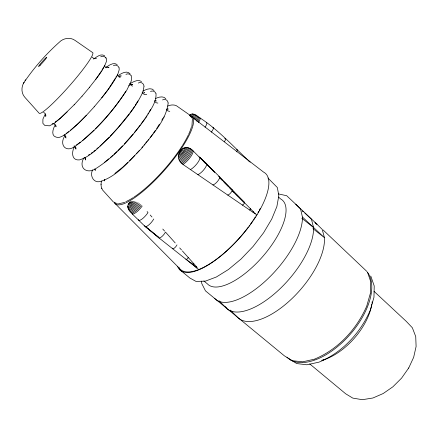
<?xml version="1.0" encoding="UTF-8"?>
<svg xmlns="http://www.w3.org/2000/svg" width="438" height="438" viewBox="0 0 438 438"><rect width="100%" height="100%" fill="white"/><g stroke="black" fill="none" stroke-linecap="round" stroke-linejoin="round"><path stroke-width="0.66" d="M201.524 281.169L201.776 283.583L205.471 290.865L284.465 355.897L291.867 360.474M56.004 125.722L55.987 126.806L55.33 124.994L53.222 123.489M372.152 301.782L372.103 303.342M370.428 292.973L370.712 281.853M45.859 115.068L45.755 116.388L45.13 113.579L43.619 112.292M144.047 86.16L142.936 91.717M168.176 103.018C165.986 120.921 152.167 134.707 141.611 148.405C129.298 160.779 117.379 176.262 100.056 181.589C93.305 183.204 89.555 175.277 92.664 169.884M236.093 194.187L255.847 214.248L182.996 164.464C172.331 157.965 182.843 140.68 192.66 150.431L201.365 159.202M129.976 202.088L128.476 203.834L127.672 206.112L127.951 206.807L130.639 205.247L133.65 201.464M101.643 181.108C100.532 183.965 100.975 187.513 102.618 190.054L113.25 201.825M370.433 309.841L373.964 297.238L374.216 285.943L370.772 276.017M370.406 293.246L366.715 306.184C356.554 329.332 338.158 349.387 314.572 359.111M117.904 73.863L119.191 69.817L119.098 67.906M191.964 125.892L192.381 118.84M83.757 158.052C78.106 168.241 87.277 174.592 96.004 168.477C116.327 155.599 132.123 136.716 146.1 117.406C150.272 110.102 156.465 102.602 156.037 93.721M65.59 137.373L65.892 136.53M75.352 148.175L75.654 147.343M74.679 146.391C71.542 151.302 71.159 160.642 79.349 159.925C91.515 156.295 100.05 145.816 109.128 137.576C121.83 123.861 134.669 109.626 142.613 92.522M128.783 85.843L129.101 85.032M65.191 135.375C58.681 144.332 65.705 153.535 75.347 146.144C96.015 131.192 112.84 111.274 126.839 90.08C128.537 85.821 133.141 80.674 131.165 75.747M162.531 119.141L162.816 118.484M163.817 117.433L164.102 116.771M23.422 83.357C21.15 87.824 21.385 93.639 24.928 97.389L39.075 113.157A40.466 4.544 -48.6 0 0 69.812 85.426A40.466 4.544 -48.6 0 0 92.456 52.461L75.084 40.422C70.857 37.329 64.966 37.882 60.844 40.871C46.658 53.299 33.901 67.671 23.422 83.357L24.09 82.262M116.316 76.551L116.524 76.086L115.878 77.247M55.336 124.759C53.288 127.967 50.512 135.501 55.933 137.067C59.201 138.397 62.065 136.24 64.835 134.778C75.894 126.883 85.142 116.815 94.23 106.795M103.636 67.359L103.795 67.025L101.857 70.31M309.699 363.89L345.691 393.795L352.825 398.115L362.379 399.691L372.919 398L383.184 393.532L392.864 386.82L401.58 378.125L408.731 367.947M408.649 368.128L413.664 357.304L416.1 346.496L415.733 336.592L412.355 327.761L406.212 321.311L374.03 291.341M45.311 113.973L42.924 119.065L42.869 123.33L44.829 125.471L49.587 125.826L54.192 123.27L59.656 118.939L74.493 104.468M370.373 310.038C360.436 332.896 342.259 352.683 318.952 362.16L306.885 364.783L296.729 363.567L289.315 359.05M197.971 268.341C197.587 269.107 195.085 267.251 196.596 266.802M117.598 74.69C111.449 86.494 102.788 96.738 94.175 106.79M115.232 78.413L108.241 89.336L101.704 97.849M101.211 71.405L95.621 79.53M159.448 124.146L156.656 128.613M161.803 120.182L162.476 119.048M25.032 80.74L25.628 79.765M145.673 117.559L146.741 115.829M147.803 114.099L148.515 112.949M149.221 111.794L150.639 109.489M133.437 108.087L134.488 106.439M135.183 105.339L137.981 100.943M125.881 91.203C117.28 104.841 106.806 117.236 95.484 128.69M191.587 116.568L192.72 113.946L192.025 113.831L189.862 115.303M150.114 137.746L152.807 133.984M153.579 132.911L155.501 130.223M140.171 125.202L134.411 132.484M140.965 124.113L144.923 118.682M129.232 113.836L118.036 127.748L110.294 136.13M130.004 112.796L133.086 108.635M89.297 87.622C95.418 79.448 102.76 71.673 106.237 61.906C106.998 60.482 106.516 58.845 105.777 57.52M141.868 147.77L142.739 146.714M144.036 145.131L144.907 144.075M145.777 143.018L147.075 141.436M147.945 140.379L148.816 139.328M133.152 134.012L124.387 143.899M82.065 96.157L89.681 87.184M74.148 104.857L82.092 96.136M122.585 145.843L117.822 150.623M134.745 155.479L129.632 160.653M136.53 153.563L139.207 150.694M86.237 115.462L78.528 123.177L70.617 130.113M94.055 130.102L82.481 140.664M109.38 137.116L99.864 146.226M112.884 155.342L110.381 157.532M113.869 154.395L116.831 151.564M127.677 162.493L122.793 167.097L114.849 173.443M67.173 111.909L60.663 117.91L55.434 122.054L55.746 121.863M93.721 151.422L95.26 150.124M96.793 148.827L98.326 147.524M104.326 162.503L108.87 158.775M66.565 133.168L68.591 131.641M77.088 144.529L80.324 142.208M93.584 59.075C96.486 57.066 101.079 53.08 104.709 55.861M88.492 155.068L89.538 154.351M91.115 153.284L92.686 152.21M106.056 67.315C109.002 65.322 113.628 61.917 117.16 64.528M66.056 133.552L66.488 133.289M118.276 75.495C121.342 73.436 127.004 70.036 130.048 73.814M129.883 83.822C133.042 81.868 137.921 78.977 141.529 81.49M76.551 144.912L77.307 144.507M142.969 91.148C145.98 89.341 151.367 87.146 154.05 90.518M155.435 98.643C158.403 97.061 163.352 95.659 165.799 98.698M52.182 123.883L52.544 123.719M178.545 155.545C181.239 154.045 184.168 151.4 184.529 148.225L183.719 148.099M167.732 106.078C170.344 104.835 173.804 104.458 176.432 105.75L189.391 114.794M253.087 212.463L253.586 211.762M254.872 213.689L255.097 213.333M124.726 202.383L118.271 203.911M107.825 67.627L109.029 67.343L106.215 67.085M314.331 359.215L302.718 361.799L292.858 360.781M321.569 360.326L324.18 359.751M119.147 76.294L121.386 75.883M96.491 58.676L93.644 58.413L92.183 57.077M130.913 84.704L132.643 84.474L131.707 84.392M53.316 123.505L54.12 123.467L52.982 123.39M143.396 92.889L144.66 92.774L144.195 92.768M166.949 109.051L168.197 109.029L167.743 109.029M74.115 146.188L75.062 146.243L74 146.024M156.514 100.959L155.37 100.833M119.503 75.971L120.455 76.053M64.266 134.893L64.824 134.948M278.426 193.908L286.693 195.72L316.997 224.223L322.204 229.392L324.438 237.664A61.369 27.933 -48.6 0 1 289.786 300.638A61.369 27.933 -48.6 0 1 237.423 317.172L230.388 310.12M85.092 157.373L85.552 157.488M113.754 202.132L117.411 203.752M154.663 100.537L155.008 100.707M63.992 135.03L65.295 136.114L66.034 138.036M200.002 117.931C218.786 130.174 233.804 147.059 250.191 162.164M74.274 146.341L75.303 147.332L75.933 149.106L75.763 147.119M190.941 116.141L263.588 172.112A64.123 23.362 -48.6 0 1 240.144 237.336A64.123 23.362 -48.6 0 1 178.901 267.498M302.193 210.996L303.255 211.817M304.843 213.049L311.473 219.29L313.526 227.442A61.857 27.068 -48.6 0 1 278.141 290.531A61.857 27.068 -48.6 0 1 226.178 307.909L219.022 300.753M314.911 222.608L316.997 224.223A61.369 27.933 -48.6 0 0 315.88 223.687M301.842 218.277L313.526 227.442M312.929 228.647L324.438 237.664L302.434 217.045L300.572 209.025L295.705 204.174M153.311 232.896L144.896 226.271L132.221 213.93M154.362 233.728L155.944 234.971M156.996 235.797L158.572 237.04A5.415 1.725 -49.8 0 0 161.189 237.111A5.415 1.725 -49.8 0 0 165.471 232.063M192.687 264.596L158.989 237.922L145.679 226.588M196.021 267.24L186.303 259.411M192.851 264.667L196.054 267.273M179.339 269.354L189.906 278.053L196.032 281.42L205.384 281.141L216.372 276.991L228.417 269.523L241.042 259.044L253.06 246.49L263.55 232.83L271.735 219.082L276.876 206.561L278.831 195.693L277.347 187.53L267.919 178.003M145.109 226.435L158.819 237.768M203.873 280.95L207.453 283.917A56.206 22.557 -48.6 0 0 263.26 255.94A56.206 22.557 -48.6 0 0 280.523 198.879L278.59 197.073M191.214 262.871L192.747 264.191M199.881 157.68L206.599 163.746L214.844 172.561M206.183 163.363L199.755 157.406L205.471 163.341A7.446 2.261 -48 0 1 205.061 168.099A7.446 2.261 -48 0 1 197.845 174.636M323.135 230.005L367.044 271.609M244.464 202.361L232.113 190.53L238.825 197.095M84.441 157.576L85.317 158.676L85.7 160.018L85.476 158.277M239.783 198.036L244.097 202.257A1.818 0.673 -47.8 0 1 244.169 203.506A1.818 0.673 -47.8 0 1 242.302 205.077M222.427 180.472L219.597 177.636L232.085 189.632L244.097 202.257M223.369 181.42L228.083 186.139M229.496 187.557L231.384 189.446A3.663 1.276 -47.9 0 1 231.45 191.899A3.663 1.276 -47.9 0 1 227.722 195.091M204.103 161.961L205.471 163.341M224.705 182.723L228.997 187.042M229.95 188.006L234.21 192.293M114.783 203.199L179.618 268.516M213.492 171.242L206.648 164.102L219.531 176.717L231.384 189.446M147.102 211.559L147.995 212.556A8.393 2.409 -49.6 0 1 141.978 219.093A8.393 2.409 -49.6 0 1 138.342 219.586M150.212 215.031L151.986 217.013M162.772 229.047L164.573 231.056M165.914 232.556L175.2 242.926M179.679 247.924L181.485 249.939M182.389 250.947L197.281 267.574M189.588 115.013L191.997 118.046M94.674 168.991L95.276 170.404L95.068 169.145M104.222 179.695L104.759 180.949L104.534 179.81M225.57 306.704L226.178 307.909M367.624 272.485L370.679 281.53M101.041 184.141L101.112 184.524M101.769 188.192L101.846 188.603M105.947 67.857A3.816 3.668 33.8 0 1 104.687 65.251M157.866 103.05A3.641 3.553 5.7 0 1 154.795 101.55M100.729 56.798A3.843 3.685 35.9 0 1 105.985 58.079M120.242 77.493A3.767 3.641 29.2 0 1 117.324 74.329M113.426 65.651A3.794 3.657 32 0 1 119.043 67.802M125.952 74.394A3.745 3.63 26.6 0 1 131.099 75.632M146.752 94.537A3.679 3.586 14.8 0 1 142.164 92.1M260.221 208.548A63.893 23.28 -48.6 0 1 259.312 210.24M258.672 211.384A63.893 23.28 -48.6 0 1 258.015 212.539M256.986 214.286A63.893 23.28 -48.6 0 1 255.912 216.043M255.173 217.221A63.893 23.28 -48.6 0 1 253.646 219.575M252.857 220.752A63.893 23.28 -48.6 0 1 250.536 224.092M249.748 225.181A63.893 23.28 -48.6 0 1 248.948 226.276M248.132 227.366A63.893 23.28 -48.6 0 1 177.691 266.671M150.508 91.531A3.663 3.57 10.2 0 1 155.944 93.584M132.626 86.094A3.723 3.613 23 0 1 129.9 83.587M138.309 83.017A3.701 3.603 19.3 0 1 143.965 86.034M169.769 111.312A3.613 3.515 -2.7 0 1 166.599 109.642M162.547 99.93A3.63 3.537 1 0 1 168.072 102.864M189.939 115.851A57.986 14.678 -48.6 0 1 165.148 169.479A57.986 14.678 -48.6 0 1 114.225 202.192M302.434 217.045A62.355 26.17 -48.6 0 1 266.293 280.254A62.355 26.17 -48.6 0 1 214.746 298.502M367.356 272.179A58.61 31.175 -48.7 0 1 347.279 337.55A58.61 31.175 -48.7 0 1 286.95 357.134M371.758 304.394A48.919 26.641 -48.7 0 1 323.135 359.954M191.477 126.56A55.779 14.115 -48.6 0 1 188.674 134.252M188.362 134.92A55.779 14.115 -48.6 0 1 182.608 145.285M182.274 145.81A55.779 14.115 -48.6 0 1 133.979 197.116M133.344 197.533A55.779 14.115 -48.6 0 1 125.821 201.639M153.76 218.989A7.287 2.168 -49.7 0 1 148.121 225.466A7.287 2.168 -49.7 0 1 144.77 225.603M138.189 202.936A8.596 2.321 -49.5 0 1 131.739 209.588A8.596 2.321 -49.5 0 1 128.761 209.178M137.05 202.389A7.813 2.168 -50.2 0 1 131.055 208.784A7.813 2.168 -50.2 0 1 128.323 208.236M176.968 244.897A3.586 1.215 -49.9 0 1 174.143 248.236A3.586 1.215 -49.9 0 1 172.348 248.132M135.9 201.951A6.937 1.861 -49.5 0 1 130.387 207.815A6.937 1.861 -49.5 0 1 128.022 207.245M139.289 203.599A9.203 2.497 -49.5 0 1 132.55 210.47A9.203 2.497 -49.5 0 1 129.352 210.136M140.335 204.349A9.631 2.623 -49.5 0 1 130.135 211.768M130.743 201.737A3.422 0.903 -49.5 0 1 129.336 202.564M131.624 201.513A3.093 0.821 -49.5 0 1 128.832 203.15M132.599 201.42A3.811 1.013 -49.5 0 1 129.358 204.749A3.811 1.013 -49.5 0 1 128.476 203.834M142.18 206.068A9.778 2.699 -49.5 0 1 131.882 213.503M141.31 205.176A9.871 2.71 -49.5 0 1 131 212.627M134.756 201.644A5.924 1.582 -49.5 0 1 129.856 206.971A5.924 1.582 -49.5 0 1 127.874 206.309M188.258 257.5A1.779 0.641 -50.1 0 1 186.862 259.159A1.779 0.641 -50.1 0 1 185.936 259.077M193.826 263.72A0.887 0.328 -50.1 0 1 193.054 264.59A0.887 0.328 -50.1 0 1 192.687 264.36M188.389 147.929A8.771 2.414 -48.1 0 1 186.911 153.355A8.771 2.414 -48.1 0 1 179.629 160.576M187.201 147.705A7.977 2.283 -47.7 0 1 186.035 152.714A7.977 2.283 -47.7 0 1 179.12 159.366M199.082 156.908A8.563 2.508 -48 0 1 197.965 162.345A8.563 2.508 -48 0 1 190.448 169.572M186.013 147.661A7.079 1.933 -48.1 0 1 185.028 152.063A7.079 1.933 -48.1 0 1 178.764 158.107M189.55 148.318A9.384 2.595 -48.1 0 1 187.88 154.11A9.384 2.595 -48.1 0 1 180.286 161.71M190.661 148.876A9.822 2.727 -48.1 0 1 188.844 154.904A9.822 2.727 -48.1 0 1 181.08 162.75M218.507 176.476A5.535 1.801 -47.9 0 1 218.496 180.078A5.535 1.801 -47.9 0 1 212.901 184.946M192.66 150.431A9.975 2.803 -48.1 0 1 190.809 156.558A9.975 2.803 -48.1 0 1 182.996 164.464M180.817 149.999A3.493 0.942 -48.1 0 1 179.454 151.953M181.688 149.216A3.154 0.849 -48.1 0 1 178.989 153.086M182.662 148.575A3.887 1.051 -48.1 0 1 182.088 150.984A3.887 1.051 -48.1 0 1 178.688 154.291M184.847 147.792A6.05 1.648 -48.1 0 1 184.168 151.537A6.05 1.648 -48.1 0 1 178.573 156.826M191.702 149.582A10.069 2.814 -48.1 0 1 189.796 155.742A10.069 2.814 -48.1 0 1 181.989 163.675M250.399 208.603A0.903 0.345 -47.8 0 1 250.443 209.233A0.903 0.345 -47.8 0 1 249.507 210.01M212.917 127.234A6.898 1.933 -47.4 0 1 211.33 132.15M195.288 115.057A8.163 2.08 -47.6 0 1 194.839 119.339M194.477 114.608A7.419 1.867 -46.7 0 1 193.853 118.703M236.657 149.637A3.384 1.079 -47.1 0 1 236.569 151.838M206.282 122.47A7.955 2.152 -47.5 0 1 205.055 127.179M193.53 114.252A6.581 1.659 -47.6 0 1 193.382 117.395M196.191 115.632A8.738 2.239 -47.6 0 1 195.841 120.017M197.084 116.305A9.149 2.36 -47.6 0 1 196.536 121.167M199.569 117.696A9.291 2.42 -47.5 0 1 198.425 122.607M197.954 117.061A9.379 2.431 -47.6 0 1 197.79 121.452M192.715 114.017A5.617 1.413 -47.5 0 1 192.446 116.941M189.753 115.254A3.613 0.903 -47.6 0 1 190.541 116.492M248.209 160.801A1.675 0.569 -47 0 1 248.811 160.976M224.667 138.392A5.119 1.533 -47.2 0 1 224.437 141.638M40.148 65.24A6.209 0.465 -48.6 0 0 46.762 57.389A6.209 0.465 -48.6 0 0 41.128 62.952A6.209 0.465 -48.6 0 0 40.148 65.24"/></g></svg>
